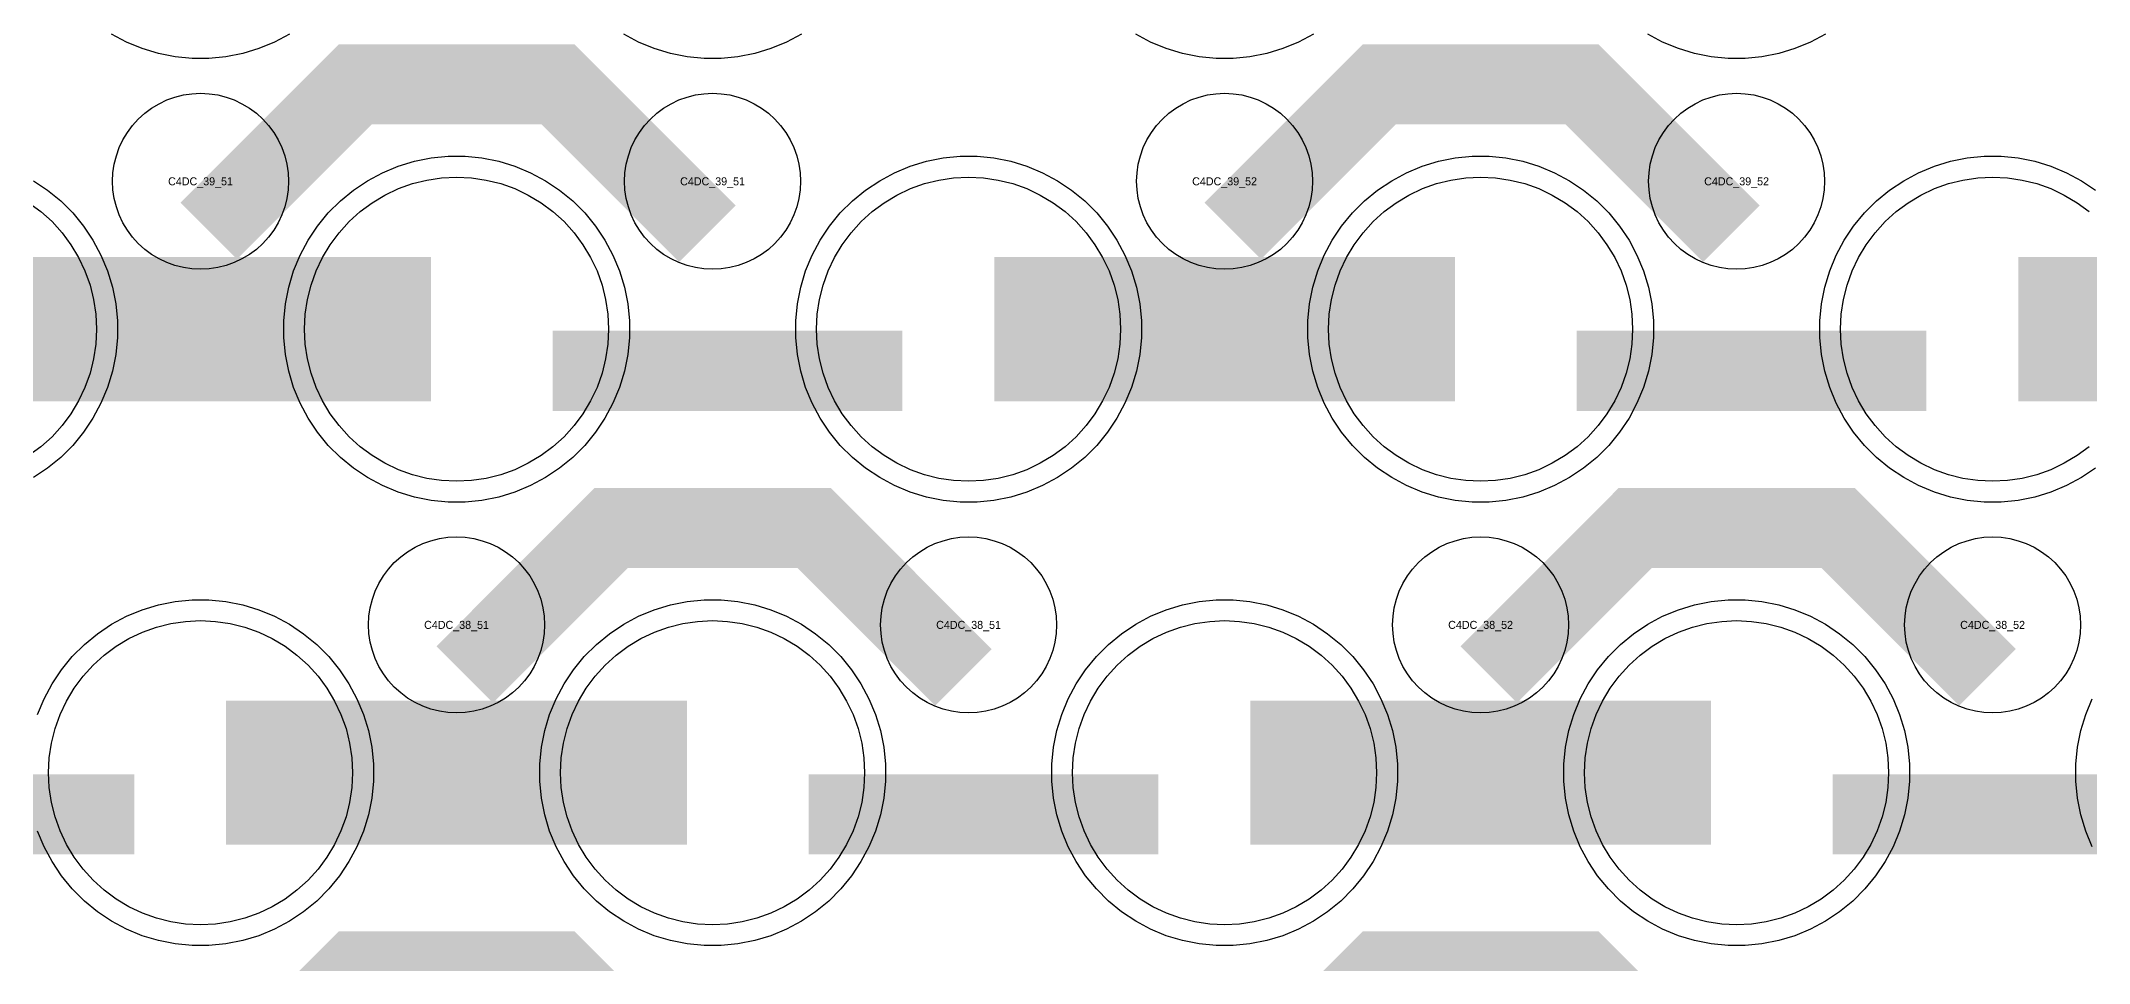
# Model space of a CAD drawing. Extents: x -11880 to 11880, y -14992 to 14992.
# Drawn here: x 4270 to 4910, y -9634 to -9346 of the extents above; entities that cross this region are included whole.
import ezdxf
from ezdxf.enums import TextEntityAlignment as Align

# ---------------------------------------------------------------- set-up
doc = ezdxf.new("R2010")
doc.units = 0
doc.header["$MEASUREMENT"] = 0
for name, color, linetype in [('GDS_775_DT_237', 138, 'CONTINUOUS'), ('RDL1_FS', 34, 'CONTINUOUS'), ('RDL_BS', 160, 'CONTINUOUS')]:
    doc.layers.add(name, color=color, linetype=linetype)

msp = doc.modelspace()

# ---------------------------------------------------------------- linework, layer by layer
at = {"layer": 'RDL1_FS'}
for points in [[(4400, -9483.074), (4395.343, -9482.845), (4390.732, -9482.161), (4386.209, -9481.029), (4381.819, -9479.457), (4377.605, -9477.465), (4373.605, -9475.067), (4369.86, -9472.289), (4366.406, -9469.159), (4363.276, -9465.705), (4360.498, -9461.96), (4358.1, -9457.96), (4356.108, -9453.746), (4354.536, -9449.356), (4353.404, -9444.833), (4352.72, -9440.222), (4352.491, -9435.565), (4352.72, -9430.908), (4353.404, -9426.297), (4354.536, -9421.774), (4356.108, -9417.384), (4358.1, -9413.17), (4360.498, -9409.17), (4363.276, -9405.425), (4366.406, -9401.971), (4369.86, -9398.841), (4373.605, -9396.063), (4377.605, -9393.665), (4381.819, -9391.673), (4386.209, -9390.101), (4390.732, -9388.969), (4395.343, -9388.285), (4400, -9388.056), (4404.657, -9388.285), (4409.268, -9388.969), (4413.791, -9390.101), (4418.181, -9391.673), (4422.395, -9393.665), (4426.395, -9396.063), (4430.14, -9398.841), (4433.594, -9401.971), (4436.724, -9405.425), (4439.502, -9409.17), (4441.9, -9413.17), (4443.892, -9417.384), (4445.464, -9421.774), (4446.596, -9426.297), (4447.28, -9430.908), (4447.509, -9435.565), (4447.28, -9440.222), (4446.596, -9444.833), (4445.464, -9449.356), (4443.892, -9453.746), (4441.9, -9457.96), (4439.502, -9461.96), (4436.724, -9465.705), (4433.594, -9469.159), (4430.14, -9472.289), (4426.395, -9475.067), (4422.395, -9477.465), (4418.181, -9479.457), (4413.791, -9481.029), (4409.268, -9482.161), (4404.657, -9482.845)], [(4560, -9483.074), (4555.343, -9482.845), (4550.732, -9482.161), (4546.209, -9481.029), (4541.819, -9479.457), (4537.605, -9477.465), (4533.605, -9475.067), (4529.86, -9472.289), (4526.406, -9469.159), (4523.276, -9465.705), (4520.498, -9461.96), (4518.1, -9457.96), (4516.108, -9453.746), (4514.536, -9449.356), (4513.404, -9444.833), (4512.72, -9440.222), (4512.491, -9435.565), (4512.72, -9430.908), (4513.404, -9426.297), (4514.536, -9421.774), (4516.108, -9417.384), (4518.1, -9413.17), (4520.498, -9409.17), (4523.276, -9405.425), (4526.406, -9401.971), (4529.86, -9398.841), (4533.605, -9396.063), (4537.605, -9393.665), (4541.819, -9391.673), (4546.209, -9390.101), (4550.732, -9388.969), (4555.343, -9388.285), (4560, -9388.056), (4564.657, -9388.285), (4569.268, -9388.969), (4573.791, -9390.101), (4578.181, -9391.673), (4582.395, -9393.665), (4586.395, -9396.063), (4590.14, -9398.841), (4593.594, -9401.971), (4596.724, -9405.425), (4599.502, -9409.17), (4601.9, -9413.17), (4603.892, -9417.384), (4605.464, -9421.774), (4606.596, -9426.297), (4607.28, -9430.908), (4607.509, -9435.565), (4607.28, -9440.222), (4606.596, -9444.833), (4605.464, -9449.356), (4603.892, -9453.746), (4601.9, -9457.96), (4599.502, -9461.96), (4596.724, -9465.705), (4593.594, -9469.159), (4590.14, -9472.289), (4586.395, -9475.067), (4582.395, -9477.465), (4578.181, -9479.457), (4573.791, -9481.029), (4569.268, -9482.161), (4564.657, -9482.845)], [(4720, -9483.074), (4715.343, -9482.845), (4710.732, -9482.161), (4706.209, -9481.029), (4701.819, -9479.457), (4697.605, -9477.465), (4693.605, -9475.067), (4689.86, -9472.289), (4686.406, -9469.159), (4683.276, -9465.705), (4680.498, -9461.96), (4678.1, -9457.96), (4676.108, -9453.746), (4674.536, -9449.356), (4673.404, -9444.833), (4672.72, -9440.222), (4672.491, -9435.565), (4672.72, -9430.908), (4673.404, -9426.297), (4674.536, -9421.774), (4676.108, -9417.384), (4678.1, -9413.17), (4680.498, -9409.17), (4683.276, -9405.425), (4686.406, -9401.971), (4689.86, -9398.841), (4693.605, -9396.063), (4697.605, -9393.665), (4701.819, -9391.673), (4706.209, -9390.101), (4710.732, -9388.969), (4715.343, -9388.285), (4720, -9388.056), (4724.657, -9388.285), (4729.268, -9388.969), (4733.791, -9390.101), (4738.181, -9391.673), (4742.395, -9393.665), (4746.395, -9396.063), (4750.14, -9398.841), (4753.594, -9401.971), (4756.724, -9405.425), (4759.502, -9409.17), (4761.9, -9413.17), (4763.892, -9417.384), (4765.464, -9421.774), (4766.596, -9426.297), (4767.28, -9430.908), (4767.509, -9435.565), (4767.28, -9440.222), (4766.596, -9444.833), (4765.464, -9449.356), (4763.892, -9453.746), (4761.9, -9457.96), (4759.502, -9461.96), (4756.724, -9465.705), (4753.594, -9469.159), (4750.14, -9472.289), (4746.395, -9475.067), (4742.395, -9477.465), (4738.181, -9479.457), (4733.791, -9481.029), (4729.268, -9482.161), (4724.657, -9482.845)]]:
    msp.add_lwpolyline(points, close=True, dxfattribs=at)
for points in [[(4910.14, -9472.289), (4906.395, -9475.067), (4902.395, -9477.465), (4898.181, -9479.457), (4893.791, -9481.029), (4889.268, -9482.161), (4884.657, -9482.845), (4880, -9483.074), (4875.343, -9482.845), (4870.732, -9482.161), (4866.209, -9481.029), (4861.819, -9479.457), (4857.605, -9477.465), (4853.605, -9475.067), (4849.86, -9472.289), (4846.406, -9469.159), (4843.276, -9465.705), (4840.498, -9461.96), (4838.1, -9457.96), (4836.108, -9453.746), (4834.536, -9449.356), (4833.404, -9444.833), (4832.72, -9440.222), (4832.491, -9435.565), (4832.72, -9430.908), (4833.404, -9426.297), (4834.536, -9421.774), (4836.108, -9417.384), (4838.1, -9413.17), (4840.498, -9409.17), (4843.276, -9405.425), (4846.406, -9401.971), (4849.86, -9398.841), (4853.605, -9396.063), (4857.605, -9393.665), (4861.819, -9391.673), (4866.209, -9390.101), (4870.732, -9388.969), (4875.343, -9388.285), (4880, -9388.056), (4884.657, -9388.285), (4889.268, -9388.969), (4893.791, -9390.101), (4898.181, -9391.673), (4902.395, -9393.665), (4906.395, -9396.063), (4910.14, -9398.841)], [(4266.395, -9396.063), (4270.14, -9398.841), (4273.594, -9401.971), (4276.724, -9405.425), (4279.502, -9409.17), (4281.9, -9413.17), (4283.892, -9417.384), (4285.464, -9421.774), (4286.596, -9426.297), (4287.28, -9430.908), (4287.509, -9435.565), (4287.28, -9440.222), (4286.596, -9444.833), (4285.464, -9449.356), (4283.892, -9453.746), (4281.9, -9457.96), (4279.502, -9461.96), (4276.724, -9465.705), (4273.594, -9469.159), (4270.14, -9472.289), (4266.395, -9475.067)]]:
    msp.add_lwpolyline(points, dxfattribs=at)
for points in [[(4248.002, -9435.565, 45, 45, 0), (4320.002, -9435.565, 45, 45, 0)], [(4320.002, -9435.565, 45, 45, 0), (4392.002, -9435.565, 45, 45, 0)], [(4568.002, -9435.565, 45, 45, 0), (4640.002, -9435.565, 45, 45, 0)], [(4640.002, -9435.565, 45, 45, 0), (4712.002, -9435.565, 45, 45, 0)], [(4888.002, -9435.565, 45, 45, 0), (4960.002, -9435.565, 45, 45, 0)]]:
    msp.add_lwpolyline(points, format="xyseb", dxfattribs=at)
at = {"layer": 'RDL1_FS', "color": 241, "true_color": 0xf7abae}
for points in [[(4320, -9621.639), (4315.343, -9621.41), (4310.732, -9620.726), (4306.209, -9619.594), (4301.819, -9618.022), (4297.605, -9616.03), (4293.605, -9613.632), (4289.86, -9610.854), (4286.406, -9607.724), (4283.276, -9604.27), (4280.498, -9600.525), (4278.1, -9596.525), (4276.108, -9592.311), (4274.536, -9587.921), (4273.404, -9583.398), (4272.72, -9578.787), (4272.491, -9574.13), (4272.72, -9569.473), (4273.404, -9564.862), (4274.536, -9560.339), (4276.108, -9555.949), (4278.1, -9551.735), (4280.498, -9547.735), (4283.276, -9543.99), (4286.406, -9540.536), (4289.86, -9537.406), (4293.605, -9534.628), (4297.605, -9532.23), (4301.819, -9530.238), (4306.209, -9528.666), (4310.732, -9527.534), (4315.343, -9526.85), (4320, -9526.621), (4324.657, -9526.85), (4329.268, -9527.534), (4333.791, -9528.666), (4338.181, -9530.238), (4342.395, -9532.23), (4346.395, -9534.628), (4350.14, -9537.406), (4353.594, -9540.536), (4356.724, -9543.99), (4359.502, -9547.735), (4361.9, -9551.735), (4363.892, -9555.949), (4365.464, -9560.339), (4366.596, -9564.862), (4367.28, -9569.473), (4367.509, -9574.13), (4367.28, -9578.787), (4366.596, -9583.398), (4365.464, -9587.921), (4363.892, -9592.311), (4361.9, -9596.525), (4359.502, -9600.525), (4356.724, -9604.27), (4353.594, -9607.724), (4350.14, -9610.854), (4346.395, -9613.632), (4342.395, -9616.03), (4338.181, -9618.022), (4333.791, -9619.594), (4329.268, -9620.726), (4324.657, -9621.41)], [(4480, -9621.639), (4475.343, -9621.41), (4470.732, -9620.726), (4466.209, -9619.594), (4461.819, -9618.022), (4457.605, -9616.03), (4453.605, -9613.632), (4449.86, -9610.854), (4446.406, -9607.724), (4443.276, -9604.27), (4440.498, -9600.525), (4438.1, -9596.525), (4436.108, -9592.311), (4434.536, -9587.921), (4433.404, -9583.398), (4432.72, -9578.787), (4432.491, -9574.13), (4432.72, -9569.473), (4433.404, -9564.862), (4434.536, -9560.339), (4436.108, -9555.949), (4438.1, -9551.735), (4440.498, -9547.735), (4443.276, -9543.99), (4446.406, -9540.536), (4449.86, -9537.406), (4453.605, -9534.628), (4457.605, -9532.23), (4461.819, -9530.238), (4466.209, -9528.666), (4470.732, -9527.534), (4475.343, -9526.85), (4480, -9526.621), (4484.657, -9526.85), (4489.268, -9527.534), (4493.791, -9528.666), (4498.181, -9530.238), (4502.395, -9532.23), (4506.395, -9534.628), (4510.14, -9537.406), (4513.594, -9540.536), (4516.724, -9543.99), (4519.502, -9547.735), (4521.9, -9551.735), (4523.892, -9555.949), (4525.464, -9560.339), (4526.596, -9564.862), (4527.28, -9569.473), (4527.509, -9574.13), (4527.28, -9578.787), (4526.596, -9583.398), (4525.464, -9587.921), (4523.892, -9592.311), (4521.9, -9596.525), (4519.502, -9600.525), (4516.724, -9604.27), (4513.594, -9607.724), (4510.14, -9610.854), (4506.395, -9613.632), (4502.395, -9616.03), (4498.181, -9618.022), (4493.791, -9619.594), (4489.268, -9620.726), (4484.657, -9621.41)], [(4640, -9621.639), (4635.343, -9621.41), (4630.732, -9620.726), (4626.209, -9619.594), (4621.819, -9618.022), (4617.605, -9616.03), (4613.605, -9613.632), (4609.86, -9610.854), (4606.406, -9607.724), (4603.276, -9604.27), (4600.498, -9600.525), (4598.1, -9596.525), (4596.108, -9592.311), (4594.536, -9587.921), (4593.404, -9583.398), (4592.72, -9578.787), (4592.491, -9574.13), (4592.72, -9569.473), (4593.404, -9564.862), (4594.536, -9560.339), (4596.108, -9555.949), (4598.1, -9551.735), (4600.498, -9547.735), (4603.276, -9543.99), (4606.406, -9540.536), (4609.86, -9537.406), (4613.605, -9534.628), (4617.605, -9532.23), (4621.819, -9530.238), (4626.209, -9528.666), (4630.732, -9527.534), (4635.343, -9526.85), (4640, -9526.621), (4644.657, -9526.85), (4649.268, -9527.534), (4653.791, -9528.666), (4658.181, -9530.238), (4662.395, -9532.23), (4666.395, -9534.628), (4670.14, -9537.406), (4673.594, -9540.536), (4676.724, -9543.99), (4679.502, -9547.735), (4681.9, -9551.735), (4683.892, -9555.949), (4685.464, -9560.339), (4686.596, -9564.862), (4687.28, -9569.473), (4687.509, -9574.13), (4687.28, -9578.787), (4686.596, -9583.398), (4685.464, -9587.921), (4683.892, -9592.311), (4681.9, -9596.525), (4679.502, -9600.525), (4676.724, -9604.27), (4673.594, -9607.724), (4670.14, -9610.854), (4666.395, -9613.632), (4662.395, -9616.03), (4658.181, -9618.022), (4653.791, -9619.594), (4649.268, -9620.726), (4644.657, -9621.41)], [(4800, -9621.639), (4795.343, -9621.41), (4790.732, -9620.726), (4786.209, -9619.594), (4781.819, -9618.022), (4777.605, -9616.03), (4773.605, -9613.632), (4769.86, -9610.854), (4766.406, -9607.724), (4763.276, -9604.27), (4760.498, -9600.525), (4758.1, -9596.525), (4756.108, -9592.311), (4754.536, -9587.921), (4753.404, -9583.398), (4752.72, -9578.787), (4752.491, -9574.13), (4752.72, -9569.473), (4753.404, -9564.862), (4754.536, -9560.339), (4756.108, -9555.949), (4758.1, -9551.735), (4760.498, -9547.735), (4763.276, -9543.99), (4766.406, -9540.536), (4769.86, -9537.406), (4773.605, -9534.628), (4777.605, -9532.23), (4781.819, -9530.238), (4786.209, -9528.666), (4790.732, -9527.534), (4795.343, -9526.85), (4800, -9526.621), (4804.657, -9526.85), (4809.268, -9527.534), (4813.791, -9528.666), (4818.181, -9530.238), (4822.395, -9532.23), (4826.395, -9534.628), (4830.14, -9537.406), (4833.594, -9540.536), (4836.724, -9543.99), (4839.502, -9547.735), (4841.9, -9551.735), (4843.892, -9555.949), (4845.464, -9560.339), (4846.596, -9564.862), (4847.28, -9569.473), (4847.509, -9574.13), (4847.28, -9578.787), (4846.596, -9583.398), (4845.464, -9587.921), (4843.892, -9592.311), (4841.9, -9596.525), (4839.502, -9600.525), (4836.724, -9604.27), (4833.594, -9607.724), (4830.14, -9610.854), (4826.395, -9613.632), (4822.395, -9616.03), (4818.181, -9618.022), (4813.791, -9619.594), (4809.268, -9620.726), (4804.657, -9621.41)]]:
    msp.add_lwpolyline(points, close=True, dxfattribs=at)
for points in [[(4328.002, -9574.13, 45, 45, 0), (4400.002, -9574.13, 45, 45, 0)], [(4400.002, -9574.13, 45, 45, 0), (4472.002, -9574.13, 45, 45, 0)], [(4648.002, -9574.13, 45, 45, 0), (4720.002, -9574.13, 45, 45, 0)], [(4720.002, -9574.13, 45, 45, 0), (4792.002, -9574.13, 45, 45, 0)]]:
    msp.add_lwpolyline(points, format="xyseb", dxfattribs=at)
at = {"layer": 'RDL_BS'}
for points in [[(4347.777, -9343.383), (4343.115, -9345.875), (4338.205, -9347.906), (4333.165, -9349.437), (4327.938, -9350.483), (4322.644, -9351), (4317.356, -9351), (4312.062, -9350.483), (4306.835, -9349.437), (4301.795, -9347.906), (4296.885, -9345.875), (4292.223, -9343.383)], [(4507.777, -9343.383), (4503.115, -9345.875), (4498.205, -9347.906), (4493.165, -9349.437), (4487.938, -9350.483), (4482.644, -9351), (4477.356, -9351), (4472.062, -9350.483), (4466.835, -9349.437), (4461.795, -9347.906), (4456.885, -9345.875), (4452.223, -9343.383)], [(4667.777, -9343.383), (4663.115, -9345.875), (4658.205, -9347.906), (4653.165, -9349.437), (4647.938, -9350.483), (4642.644, -9351), (4637.356, -9351), (4632.062, -9350.483), (4626.835, -9349.437), (4621.795, -9347.906), (4616.885, -9345.875), (4612.223, -9343.383)], [(4827.777, -9343.383), (4823.115, -9345.875), (4818.205, -9347.906), (4813.165, -9349.437), (4807.938, -9350.483), (4802.644, -9351), (4797.356, -9351), (4792.062, -9350.483), (4786.835, -9349.437), (4781.795, -9347.906), (4776.885, -9345.875), (4772.223, -9343.383)], [(4912.191, -9479.001), (4907.777, -9481.948), (4903.115, -9484.44), (4898.205, -9486.471), (4893.165, -9488.002), (4887.938, -9489.048), (4882.644, -9489.565), (4877.356, -9489.565), (4872.062, -9489.048), (4866.835, -9488.002), (4861.795, -9486.471), (4856.885, -9484.44), (4852.223, -9481.948), (4847.809, -9479.001), (4843.708, -9475.639), (4839.926, -9471.857), (4836.564, -9467.756), (4833.617, -9463.342), (4831.125, -9458.68), (4829.094, -9453.77), (4827.563, -9448.73), (4826.517, -9443.503), (4826, -9438.209), (4826, -9432.921), (4826.517, -9427.627), (4827.563, -9422.4), (4829.094, -9417.36), (4831.125, -9412.45), (4833.617, -9407.788), (4836.564, -9403.374), (4839.926, -9399.273), (4843.708, -9395.491), (4847.809, -9392.129), (4852.223, -9389.182), (4856.885, -9386.69), (4861.795, -9384.659), (4866.835, -9383.128), (4872.062, -9382.082), (4877.356, -9381.565), (4882.644, -9381.565), (4887.938, -9382.082), (4893.165, -9383.128), (4898.205, -9384.659), (4903.115, -9386.69), (4907.777, -9389.182), (4912.191, -9392.129)], [(4267.777, -9389.182), (4272.191, -9392.129), (4276.292, -9395.491), (4280.074, -9399.273), (4283.436, -9403.374), (4286.383, -9407.788), (4288.875, -9412.45), (4290.906, -9417.36), (4292.437, -9422.4), (4293.483, -9427.627), (4294, -9432.921), (4294, -9438.209), (4293.483, -9443.503), (4292.437, -9448.73), (4290.906, -9453.77), (4288.875, -9458.68), (4286.383, -9463.342), (4283.436, -9467.756), (4280.074, -9471.857), (4276.292, -9475.639), (4272.191, -9479.001), (4267.777, -9481.948)]]:
    msp.add_lwpolyline(points, dxfattribs=at)
for points in [[(4322.562, -9404.879, 25, 25, 0), (4368.377, -9359.064, 25, 25, 0), (4401.93, -9359.064, 25, 25, 0)], [(4478.401, -9405.778, 25, 25, 0), (4431.687, -9359.064, 25, 25, 0), (4401.929, -9359.064, 25, 25, 0)], [(4642.562, -9404.879, 25, 25, 0), (4688.377, -9359.064, 25, 25, 0), (4721.93, -9359.064, 25, 25, 0)], [(4798.401, -9405.778, 25, 25, 0), (4751.687, -9359.064, 25, 25, 0), (4721.929, -9359.064, 25, 25, 0)], [(4430.016, -9448.578, 25, 25, 0), (4539.281, -9448.578, 25, 25, 0)], [(4750.016, -9448.578, 25, 25, 0), (4859.281, -9448.578, 25, 25, 0)], [(4402.562, -9543.444, 25, 25, 0), (4448.377, -9497.629, 25, 25, 0), (4481.93, -9497.629, 25, 25, 0)], [(4558.401, -9544.343, 25, 25, 0), (4511.687, -9497.629, 25, 25, 0), (4481.929, -9497.629, 25, 25, 0)], [(4722.562, -9543.444, 25, 25, 0), (4768.377, -9497.629, 25, 25, 0), (4801.93, -9497.629, 25, 25, 0)], [(4878.401, -9544.343, 25, 25, 0), (4831.687, -9497.629, 25, 25, 0), (4801.929, -9497.629, 25, 25, 0)], [(4322.562, -9682.009, 25, 25, 0), (4368.377, -9636.194, 25, 25, 0), (4401.93, -9636.194, 25, 25, 0)], [(4478.401, -9682.908, 25, 25, 0), (4431.687, -9636.194, 25, 25, 0), (4401.929, -9636.194, 25, 25, 0)], [(4642.562, -9682.009, 25, 25, 0), (4688.377, -9636.194, 25, 25, 0), (4721.93, -9636.194, 25, 25, 0)], [(4798.401, -9682.908, 25, 25, 0), (4751.687, -9636.194, 25, 25, 0), (4721.929, -9636.194, 25, 25, 0)]]:
    msp.add_lwpolyline(points, format="xyseb", dxfattribs=at)
for points in [[(4320, -9416.871), (4317.307, -9416.739), (4314.635, -9416.343), (4312.016, -9415.686), (4309.481, -9414.779), (4307.044, -9413.627), (4304.72, -9412.234), (4302.557, -9410.631), (4300.558, -9408.819), (4298.746, -9406.82), (4297.143, -9404.657), (4295.75, -9402.333), (4294.598, -9399.896), (4293.691, -9397.361), (4293.034, -9394.742), (4292.638, -9392.07), (4292.506, -9389.377), (4292.638, -9386.684), (4293.034, -9384.012), (4293.691, -9381.393), (4294.598, -9378.858), (4295.75, -9376.421), (4297.143, -9374.097), (4298.746, -9371.934), (4300.558, -9369.935), (4302.557, -9368.123), (4304.72, -9366.52), (4307.044, -9365.127), (4309.481, -9363.975), (4312.016, -9363.068), (4314.635, -9362.411), (4317.307, -9362.015), (4320, -9361.883), (4322.693, -9362.015), (4325.365, -9362.411), (4327.984, -9363.068), (4330.519, -9363.975), (4332.956, -9365.127), (4335.28, -9366.52), (4337.443, -9368.123), (4339.442, -9369.935), (4341.254, -9371.934), (4342.857, -9374.097), (4344.25, -9376.421), (4345.402, -9378.858), (4346.309, -9381.393), (4346.966, -9384.012), (4347.362, -9386.684), (4347.494, -9389.377), (4347.362, -9392.07), (4346.966, -9394.742), (4346.309, -9397.361), (4345.402, -9399.896), (4344.25, -9402.333), (4342.857, -9404.657), (4341.254, -9406.82), (4339.442, -9408.819), (4337.443, -9410.631), (4335.28, -9412.234), (4332.956, -9413.627), (4330.519, -9414.779), (4327.984, -9415.686), (4325.365, -9416.343), (4322.693, -9416.739)], [(4480, -9416.871), (4477.307, -9416.739), (4474.635, -9416.343), (4472.016, -9415.686), (4469.481, -9414.779), (4467.044, -9413.627), (4464.72, -9412.234), (4462.557, -9410.631), (4460.558, -9408.819), (4458.746, -9406.82), (4457.143, -9404.657), (4455.75, -9402.333), (4454.598, -9399.896), (4453.691, -9397.361), (4453.034, -9394.742), (4452.638, -9392.07), (4452.506, -9389.377), (4452.638, -9386.684), (4453.034, -9384.012), (4453.691, -9381.393), (4454.598, -9378.858), (4455.75, -9376.421), (4457.143, -9374.097), (4458.746, -9371.934), (4460.558, -9369.935), (4462.557, -9368.123), (4464.72, -9366.52), (4467.044, -9365.127), (4469.481, -9363.975), (4472.016, -9363.068), (4474.635, -9362.411), (4477.307, -9362.015), (4480, -9361.883), (4482.693, -9362.015), (4485.365, -9362.411), (4487.984, -9363.068), (4490.519, -9363.975), (4492.956, -9365.127), (4495.28, -9366.52), (4497.443, -9368.123), (4499.442, -9369.935), (4501.254, -9371.934), (4502.857, -9374.097), (4504.25, -9376.421), (4505.402, -9378.858), (4506.309, -9381.393), (4506.966, -9384.012), (4507.362, -9386.684), (4507.494, -9389.377), (4507.362, -9392.07), (4506.966, -9394.742), (4506.309, -9397.361), (4505.402, -9399.896), (4504.25, -9402.333), (4502.857, -9404.657), (4501.254, -9406.82), (4499.442, -9408.819), (4497.443, -9410.631), (4495.28, -9412.234), (4492.956, -9413.627), (4490.519, -9414.779), (4487.984, -9415.686), (4485.365, -9416.343), (4482.693, -9416.739)], [(4640, -9416.871), (4637.307, -9416.739), (4634.635, -9416.343), (4632.016, -9415.686), (4629.481, -9414.779), (4627.044, -9413.627), (4624.72, -9412.234), (4622.557, -9410.631), (4620.558, -9408.819), (4618.746, -9406.82), (4617.143, -9404.657), (4615.75, -9402.333), (4614.598, -9399.896), (4613.691, -9397.361), (4613.034, -9394.742), (4612.638, -9392.07), (4612.506, -9389.377), (4612.638, -9386.684), (4613.034, -9384.012), (4613.691, -9381.393), (4614.598, -9378.858), (4615.75, -9376.421), (4617.143, -9374.097), (4618.746, -9371.934), (4620.558, -9369.935), (4622.557, -9368.123), (4624.72, -9366.52), (4627.044, -9365.127), (4629.481, -9363.975), (4632.016, -9363.068), (4634.635, -9362.411), (4637.307, -9362.015), (4640, -9361.883), (4642.693, -9362.015), (4645.365, -9362.411), (4647.984, -9363.068), (4650.519, -9363.975), (4652.956, -9365.127), (4655.28, -9366.52), (4657.443, -9368.123), (4659.442, -9369.935), (4661.254, -9371.934), (4662.857, -9374.097), (4664.25, -9376.421), (4665.402, -9378.858), (4666.309, -9381.393), (4666.966, -9384.012), (4667.362, -9386.684), (4667.494, -9389.377), (4667.362, -9392.07), (4666.966, -9394.742), (4666.309, -9397.361), (4665.402, -9399.896), (4664.25, -9402.333), (4662.857, -9404.657), (4661.254, -9406.82), (4659.442, -9408.819), (4657.443, -9410.631), (4655.28, -9412.234), (4652.956, -9413.627), (4650.519, -9414.779), (4647.984, -9415.686), (4645.365, -9416.343), (4642.693, -9416.739)], [(4800, -9416.871), (4797.307, -9416.739), (4794.635, -9416.343), (4792.016, -9415.686), (4789.481, -9414.779), (4787.044, -9413.627), (4784.72, -9412.234), (4782.557, -9410.631), (4780.558, -9408.819), (4778.746, -9406.82), (4777.143, -9404.657), (4775.75, -9402.333), (4774.598, -9399.896), (4773.691, -9397.361), (4773.034, -9394.742), (4772.638, -9392.07), (4772.506, -9389.377), (4772.638, -9386.684), (4773.034, -9384.012), (4773.691, -9381.393), (4774.598, -9378.858), (4775.75, -9376.421), (4777.143, -9374.097), (4778.746, -9371.934), (4780.558, -9369.935), (4782.557, -9368.123), (4784.72, -9366.52), (4787.044, -9365.127), (4789.481, -9363.975), (4792.016, -9363.068), (4794.635, -9362.411), (4797.307, -9362.015), (4800, -9361.883), (4802.693, -9362.015), (4805.365, -9362.411), (4807.984, -9363.068), (4810.519, -9363.975), (4812.956, -9365.127), (4815.28, -9366.52), (4817.443, -9368.123), (4819.442, -9369.935), (4821.254, -9371.934), (4822.857, -9374.097), (4824.25, -9376.421), (4825.402, -9378.858), (4826.309, -9381.393), (4826.966, -9384.012), (4827.362, -9386.684), (4827.494, -9389.377), (4827.362, -9392.07), (4826.966, -9394.742), (4826.309, -9397.361), (4825.402, -9399.896), (4824.25, -9402.333), (4822.857, -9404.657), (4821.254, -9406.82), (4819.442, -9408.819), (4817.443, -9410.631), (4815.28, -9412.234), (4812.956, -9413.627), (4810.519, -9414.779), (4807.984, -9415.686), (4805.365, -9416.343), (4802.693, -9416.739)], [(4397.356, -9489.565), (4392.062, -9489.048), (4386.835, -9488.002), (4381.795, -9486.471), (4376.885, -9484.44), (4372.223, -9481.948), (4367.809, -9479.001), (4363.708, -9475.639), (4359.926, -9471.857), (4356.564, -9467.756), (4353.617, -9463.342), (4351.125, -9458.68), (4349.094, -9453.77), (4347.563, -9448.73), (4346.517, -9443.503), (4346, -9438.209), (4346, -9432.921), (4346.517, -9427.627), (4347.563, -9422.4), (4349.094, -9417.36), (4351.125, -9412.45), (4353.617, -9407.788), (4356.564, -9403.374), (4359.926, -9399.273), (4363.708, -9395.491), (4367.809, -9392.129), (4372.223, -9389.182), (4376.885, -9386.69), (4381.795, -9384.659), (4386.835, -9383.128), (4392.062, -9382.082), (4397.356, -9381.565), (4402.644, -9381.565), (4407.938, -9382.082), (4413.165, -9383.128), (4418.205, -9384.659), (4423.115, -9386.69), (4427.777, -9389.182), (4432.191, -9392.129), (4436.292, -9395.491), (4440.074, -9399.273), (4443.436, -9403.374), (4446.383, -9407.788), (4448.875, -9412.45), (4450.906, -9417.36), (4452.437, -9422.4), (4453.483, -9427.627), (4454, -9432.921), (4454, -9438.209), (4453.483, -9443.503), (4452.437, -9448.73), (4450.906, -9453.77), (4448.875, -9458.68), (4446.383, -9463.342), (4443.436, -9467.756), (4440.074, -9471.857), (4436.292, -9475.639), (4432.191, -9479.001), (4427.777, -9481.948), (4423.115, -9484.44), (4418.205, -9486.471), (4413.165, -9488.002), (4407.938, -9489.048), (4402.644, -9489.565)], [(4557.356, -9489.565), (4552.062, -9489.048), (4546.835, -9488.002), (4541.795, -9486.471), (4536.885, -9484.44), (4532.223, -9481.948), (4527.809, -9479.001), (4523.708, -9475.639), (4519.926, -9471.857), (4516.564, -9467.756), (4513.617, -9463.342), (4511.125, -9458.68), (4509.094, -9453.77), (4507.563, -9448.73), (4506.517, -9443.503), (4506, -9438.209), (4506, -9432.921), (4506.517, -9427.627), (4507.563, -9422.4), (4509.094, -9417.36), (4511.125, -9412.45), (4513.617, -9407.788), (4516.564, -9403.374), (4519.926, -9399.273), (4523.708, -9395.491), (4527.809, -9392.129), (4532.223, -9389.182), (4536.885, -9386.69), (4541.795, -9384.659), (4546.835, -9383.128), (4552.062, -9382.082), (4557.356, -9381.565), (4562.644, -9381.565), (4567.938, -9382.082), (4573.165, -9383.128), (4578.205, -9384.659), (4583.115, -9386.69), (4587.777, -9389.182), (4592.191, -9392.129), (4596.292, -9395.491), (4600.074, -9399.273), (4603.436, -9403.374), (4606.383, -9407.788), (4608.875, -9412.45), (4610.906, -9417.36), (4612.437, -9422.4), (4613.483, -9427.627), (4614, -9432.921), (4614, -9438.209), (4613.483, -9443.503), (4612.437, -9448.73), (4610.906, -9453.77), (4608.875, -9458.68), (4606.383, -9463.342), (4603.436, -9467.756), (4600.074, -9471.857), (4596.292, -9475.639), (4592.191, -9479.001), (4587.777, -9481.948), (4583.115, -9484.44), (4578.205, -9486.471), (4573.165, -9488.002), (4567.938, -9489.048), (4562.644, -9489.565)], [(4717.356, -9489.565), (4712.062, -9489.048), (4706.835, -9488.002), (4701.795, -9486.471), (4696.885, -9484.44), (4692.223, -9481.948), (4687.809, -9479.001), (4683.708, -9475.639), (4679.926, -9471.857), (4676.564, -9467.756), (4673.617, -9463.342), (4671.125, -9458.68), (4669.094, -9453.77), (4667.563, -9448.73), (4666.517, -9443.503), (4666, -9438.209), (4666, -9432.921), (4666.517, -9427.627), (4667.563, -9422.4), (4669.094, -9417.36), (4671.125, -9412.45), (4673.617, -9407.788), (4676.564, -9403.374), (4679.926, -9399.273), (4683.708, -9395.491), (4687.809, -9392.129), (4692.223, -9389.182), (4696.885, -9386.69), (4701.795, -9384.659), (4706.835, -9383.128), (4712.062, -9382.082), (4717.356, -9381.565), (4722.644, -9381.565), (4727.938, -9382.082), (4733.165, -9383.128), (4738.205, -9384.659), (4743.115, -9386.69), (4747.777, -9389.182), (4752.191, -9392.129), (4756.292, -9395.491), (4760.074, -9399.273), (4763.436, -9403.374), (4766.383, -9407.788), (4768.875, -9412.45), (4770.906, -9417.36), (4772.437, -9422.4), (4773.483, -9427.627), (4774, -9432.921), (4774, -9438.209), (4773.483, -9443.503), (4772.437, -9448.73), (4770.906, -9453.77), (4768.875, -9458.68), (4766.383, -9463.342), (4763.436, -9467.756), (4760.074, -9471.857), (4756.292, -9475.639), (4752.191, -9479.001), (4747.777, -9481.948), (4743.115, -9484.44), (4738.205, -9486.471), (4733.165, -9488.002), (4727.938, -9489.048), (4722.644, -9489.565)], [(4400, -9555.436), (4397.307, -9555.304), (4394.635, -9554.908), (4392.016, -9554.251), (4389.481, -9553.344), (4387.044, -9552.192), (4384.72, -9550.799), (4382.557, -9549.196), (4380.558, -9547.384), (4378.746, -9545.385), (4377.143, -9543.222), (4375.75, -9540.898), (4374.598, -9538.461), (4373.691, -9535.926), (4373.034, -9533.307), (4372.638, -9530.635), (4372.506, -9527.942), (4372.638, -9525.249), (4373.034, -9522.577), (4373.691, -9519.958), (4374.598, -9517.423), (4375.75, -9514.986), (4377.143, -9512.662), (4378.746, -9510.499), (4380.558, -9508.5), (4382.557, -9506.688), (4384.72, -9505.085), (4387.044, -9503.692), (4389.481, -9502.54), (4392.016, -9501.633), (4394.635, -9500.976), (4397.307, -9500.58), (4400, -9500.448), (4402.693, -9500.58), (4405.365, -9500.976), (4407.984, -9501.633), (4410.519, -9502.54), (4412.956, -9503.692), (4415.28, -9505.085), (4417.443, -9506.688), (4419.442, -9508.5), (4421.254, -9510.499), (4422.857, -9512.662), (4424.25, -9514.986), (4425.402, -9517.423), (4426.309, -9519.958), (4426.966, -9522.577), (4427.362, -9525.249), (4427.494, -9527.942), (4427.362, -9530.635), (4426.966, -9533.307), (4426.309, -9535.926), (4425.402, -9538.461), (4424.25, -9540.898), (4422.857, -9543.222), (4421.254, -9545.385), (4419.442, -9547.384), (4417.443, -9549.196), (4415.28, -9550.799), (4412.956, -9552.192), (4410.519, -9553.344), (4407.984, -9554.251), (4405.365, -9554.908), (4402.693, -9555.304)], [(4560, -9555.436), (4557.307, -9555.304), (4554.635, -9554.908), (4552.016, -9554.251), (4549.481, -9553.344), (4547.044, -9552.192), (4544.72, -9550.799), (4542.557, -9549.196), (4540.558, -9547.384), (4538.746, -9545.385), (4537.143, -9543.222), (4535.75, -9540.898), (4534.598, -9538.461), (4533.691, -9535.926), (4533.034, -9533.307), (4532.638, -9530.635), (4532.506, -9527.942), (4532.638, -9525.249), (4533.034, -9522.577), (4533.691, -9519.958), (4534.598, -9517.423), (4535.75, -9514.986), (4537.143, -9512.662), (4538.746, -9510.499), (4540.558, -9508.5), (4542.557, -9506.688), (4544.72, -9505.085), (4547.044, -9503.692), (4549.481, -9502.54), (4552.016, -9501.633), (4554.635, -9500.976), (4557.307, -9500.58), (4560, -9500.448), (4562.693, -9500.58), (4565.365, -9500.976), (4567.984, -9501.633), (4570.519, -9502.54), (4572.956, -9503.692), (4575.28, -9505.085), (4577.443, -9506.688), (4579.442, -9508.5), (4581.254, -9510.499), (4582.857, -9512.662), (4584.25, -9514.986), (4585.402, -9517.423), (4586.309, -9519.958), (4586.966, -9522.577), (4587.362, -9525.249), (4587.494, -9527.942), (4587.362, -9530.635), (4586.966, -9533.307), (4586.309, -9535.926), (4585.402, -9538.461), (4584.25, -9540.898), (4582.857, -9543.222), (4581.254, -9545.385), (4579.442, -9547.384), (4577.443, -9549.196), (4575.28, -9550.799), (4572.956, -9552.192), (4570.519, -9553.344), (4567.984, -9554.251), (4565.365, -9554.908), (4562.693, -9555.304)], [(4720, -9555.436), (4717.307, -9555.304), (4714.635, -9554.908), (4712.016, -9554.251), (4709.481, -9553.344), (4707.044, -9552.192), (4704.72, -9550.799), (4702.557, -9549.196), (4700.558, -9547.384), (4698.746, -9545.385), (4697.143, -9543.222), (4695.75, -9540.898), (4694.598, -9538.461), (4693.691, -9535.926), (4693.034, -9533.307), (4692.638, -9530.635), (4692.506, -9527.942), (4692.638, -9525.249), (4693.034, -9522.577), (4693.691, -9519.958), (4694.598, -9517.423), (4695.75, -9514.986), (4697.143, -9512.662), (4698.746, -9510.499), (4700.558, -9508.5), (4702.557, -9506.688), (4704.72, -9505.085), (4707.044, -9503.692), (4709.481, -9502.54), (4712.016, -9501.633), (4714.635, -9500.976), (4717.307, -9500.58), (4720, -9500.448), (4722.693, -9500.58), (4725.365, -9500.976), (4727.984, -9501.633), (4730.519, -9502.54), (4732.956, -9503.692), (4735.28, -9505.085), (4737.443, -9506.688), (4739.442, -9508.5), (4741.254, -9510.499), (4742.857, -9512.662), (4744.25, -9514.986), (4745.402, -9517.423), (4746.309, -9519.958), (4746.966, -9522.577), (4747.362, -9525.249), (4747.494, -9527.942), (4747.362, -9530.635), (4746.966, -9533.307), (4746.309, -9535.926), (4745.402, -9538.461), (4744.25, -9540.898), (4742.857, -9543.222), (4741.254, -9545.385), (4739.442, -9547.384), (4737.443, -9549.196), (4735.28, -9550.799), (4732.956, -9552.192), (4730.519, -9553.344), (4727.984, -9554.251), (4725.365, -9554.908), (4722.693, -9555.304)], [(4880, -9555.436), (4877.307, -9555.304), (4874.635, -9554.908), (4872.016, -9554.251), (4869.481, -9553.344), (4867.044, -9552.192), (4864.72, -9550.799), (4862.557, -9549.196), (4860.558, -9547.384), (4858.746, -9545.385), (4857.143, -9543.222), (4855.75, -9540.898), (4854.598, -9538.461), (4853.691, -9535.926), (4853.034, -9533.307), (4852.638, -9530.635), (4852.506, -9527.942), (4852.638, -9525.249), (4853.034, -9522.577), (4853.691, -9519.958), (4854.598, -9517.423), (4855.75, -9514.986), (4857.143, -9512.662), (4858.746, -9510.499), (4860.558, -9508.5), (4862.557, -9506.688), (4864.72, -9505.085), (4867.044, -9503.692), (4869.481, -9502.54), (4872.016, -9501.633), (4874.635, -9500.976), (4877.307, -9500.58), (4880, -9500.448), (4882.693, -9500.58), (4885.365, -9500.976), (4887.984, -9501.633), (4890.519, -9502.54), (4892.956, -9503.692), (4895.28, -9505.085), (4897.443, -9506.688), (4899.442, -9508.5), (4901.254, -9510.499), (4902.857, -9512.662), (4904.25, -9514.986), (4905.402, -9517.423), (4906.309, -9519.958), (4906.966, -9522.577), (4907.362, -9525.249), (4907.494, -9527.942), (4907.362, -9530.635), (4906.966, -9533.307), (4906.309, -9535.926), (4905.402, -9538.461), (4904.25, -9540.898), (4902.857, -9543.222), (4901.254, -9545.385), (4899.442, -9547.384), (4897.443, -9549.196), (4895.28, -9550.799), (4892.956, -9552.192), (4890.519, -9553.344), (4887.984, -9554.251), (4885.365, -9554.908), (4882.693, -9555.304)]]:
    msp.add_lwpolyline(points, close=True, dxfattribs=at)
at = {"layer": 'RDL_BS', "color": 241, "true_color": 0xf7abae}
for points in [[(4269.094, -9555.925), (4271.125, -9551.015), (4273.617, -9546.353), (4276.564, -9541.939), (4279.926, -9537.838), (4283.708, -9534.056), (4287.809, -9530.694), (4292.223, -9527.747), (4296.885, -9525.255), (4301.795, -9523.224), (4306.835, -9521.693), (4312.062, -9520.647), (4317.356, -9520.13), (4322.644, -9520.13), (4327.938, -9520.647), (4333.165, -9521.693), (4338.205, -9523.224), (4343.115, -9525.255), (4347.777, -9527.747), (4352.191, -9530.694), (4356.292, -9534.056), (4360.074, -9537.838), (4363.436, -9541.939), (4366.383, -9546.353), (4368.875, -9551.015), (4370.906, -9555.925), (4372.437, -9560.965), (4373.483, -9566.192), (4374, -9571.486), (4374, -9576.774), (4373.483, -9582.068), (4372.437, -9587.295), (4370.906, -9592.335), (4368.875, -9597.245), (4366.383, -9601.907), (4363.436, -9606.321), (4360.074, -9610.422), (4356.292, -9614.204), (4352.191, -9617.566), (4347.777, -9620.513), (4343.115, -9623.005), (4338.205, -9625.036), (4333.165, -9626.567), (4327.938, -9627.613), (4322.644, -9628.13), (4317.356, -9628.13), (4312.062, -9627.613), (4306.835, -9626.567), (4301.795, -9625.036), (4296.885, -9623.005), (4292.223, -9620.513), (4287.809, -9617.566), (4283.708, -9614.204), (4279.926, -9610.422), (4276.564, -9606.321), (4273.617, -9601.907), (4271.125, -9597.245), (4269.094, -9592.335)], [(4911.125, -9597.245), (4909.094, -9592.335), (4907.563, -9587.295), (4906.517, -9582.068), (4906, -9576.774), (4906, -9571.486), (4906.517, -9566.192), (4907.563, -9560.965), (4909.094, -9555.925), (4911.125, -9551.015)]]:
    msp.add_lwpolyline(points, dxfattribs=at)
for points in [[(4477.356, -9628.13), (4472.062, -9627.613), (4466.835, -9626.567), (4461.795, -9625.036), (4456.885, -9623.005), (4452.223, -9620.513), (4447.809, -9617.566), (4443.708, -9614.204), (4439.926, -9610.422), (4436.564, -9606.321), (4433.617, -9601.907), (4431.125, -9597.245), (4429.094, -9592.335), (4427.563, -9587.295), (4426.517, -9582.068), (4426, -9576.774), (4426, -9571.486), (4426.517, -9566.192), (4427.563, -9560.965), (4429.094, -9555.925), (4431.125, -9551.015), (4433.617, -9546.353), (4436.564, -9541.939), (4439.926, -9537.838), (4443.708, -9534.056), (4447.809, -9530.694), (4452.223, -9527.747), (4456.885, -9525.255), (4461.795, -9523.224), (4466.835, -9521.693), (4472.062, -9520.647), (4477.356, -9520.13), (4482.644, -9520.13), (4487.938, -9520.647), (4493.165, -9521.693), (4498.205, -9523.224), (4503.115, -9525.255), (4507.777, -9527.747), (4512.191, -9530.694), (4516.292, -9534.056), (4520.074, -9537.838), (4523.436, -9541.939), (4526.383, -9546.353), (4528.875, -9551.015), (4530.906, -9555.925), (4532.437, -9560.965), (4533.483, -9566.192), (4534, -9571.486), (4534, -9576.774), (4533.483, -9582.068), (4532.437, -9587.295), (4530.906, -9592.335), (4528.875, -9597.245), (4526.383, -9601.907), (4523.436, -9606.321), (4520.074, -9610.422), (4516.292, -9614.204), (4512.191, -9617.566), (4507.777, -9620.513), (4503.115, -9623.005), (4498.205, -9625.036), (4493.165, -9626.567), (4487.938, -9627.613), (4482.644, -9628.13)], [(4637.356, -9628.13), (4632.062, -9627.613), (4626.835, -9626.567), (4621.795, -9625.036), (4616.885, -9623.005), (4612.223, -9620.513), (4607.809, -9617.566), (4603.708, -9614.204), (4599.926, -9610.422), (4596.564, -9606.321), (4593.617, -9601.907), (4591.125, -9597.245), (4589.094, -9592.335), (4587.563, -9587.295), (4586.517, -9582.068), (4586, -9576.774), (4586, -9571.486), (4586.517, -9566.192), (4587.563, -9560.965), (4589.094, -9555.925), (4591.125, -9551.015), (4593.617, -9546.353), (4596.564, -9541.939), (4599.926, -9537.838), (4603.708, -9534.056), (4607.809, -9530.694), (4612.223, -9527.747), (4616.885, -9525.255), (4621.795, -9523.224), (4626.835, -9521.693), (4632.062, -9520.647), (4637.356, -9520.13), (4642.644, -9520.13), (4647.938, -9520.647), (4653.165, -9521.693), (4658.205, -9523.224), (4663.115, -9525.255), (4667.777, -9527.747), (4672.191, -9530.694), (4676.292, -9534.056), (4680.074, -9537.838), (4683.436, -9541.939), (4686.383, -9546.353), (4688.875, -9551.015), (4690.906, -9555.925), (4692.437, -9560.965), (4693.483, -9566.192), (4694, -9571.486), (4694, -9576.774), (4693.483, -9582.068), (4692.437, -9587.295), (4690.906, -9592.335), (4688.875, -9597.245), (4686.383, -9601.907), (4683.436, -9606.321), (4680.074, -9610.422), (4676.292, -9614.204), (4672.191, -9617.566), (4667.777, -9620.513), (4663.115, -9623.005), (4658.205, -9625.036), (4653.165, -9626.567), (4647.938, -9627.613), (4642.644, -9628.13)], [(4797.356, -9628.13), (4792.062, -9627.613), (4786.835, -9626.567), (4781.795, -9625.036), (4776.885, -9623.005), (4772.223, -9620.513), (4767.809, -9617.566), (4763.708, -9614.204), (4759.926, -9610.422), (4756.564, -9606.321), (4753.617, -9601.907), (4751.125, -9597.245), (4749.094, -9592.335), (4747.563, -9587.295), (4746.517, -9582.068), (4746, -9576.774), (4746, -9571.486), (4746.517, -9566.192), (4747.563, -9560.965), (4749.094, -9555.925), (4751.125, -9551.015), (4753.617, -9546.353), (4756.564, -9541.939), (4759.926, -9537.838), (4763.708, -9534.056), (4767.809, -9530.694), (4772.223, -9527.747), (4776.885, -9525.255), (4781.795, -9523.224), (4786.835, -9521.693), (4792.062, -9520.647), (4797.356, -9520.13), (4802.644, -9520.13), (4807.938, -9520.647), (4813.165, -9521.693), (4818.205, -9523.224), (4823.115, -9525.255), (4827.777, -9527.747), (4832.191, -9530.694), (4836.292, -9534.056), (4840.074, -9537.838), (4843.436, -9541.939), (4846.383, -9546.353), (4848.875, -9551.015), (4850.906, -9555.925), (4852.437, -9560.965), (4853.483, -9566.192), (4854, -9571.486), (4854, -9576.774), (4853.483, -9582.068), (4852.437, -9587.295), (4850.906, -9592.335), (4848.875, -9597.245), (4846.383, -9601.907), (4843.436, -9606.321), (4840.074, -9610.422), (4836.292, -9614.204), (4832.191, -9617.566), (4827.777, -9620.513), (4823.115, -9623.005), (4818.205, -9625.036), (4813.165, -9626.567), (4807.938, -9627.613), (4802.644, -9628.13)]]:
    msp.add_lwpolyline(points, close=True, dxfattribs=at)
for points in [[(4190.016, -9587.143, 25, 25, 0), (4299.281, -9587.143, 25, 25, 0)], [(4510.016, -9587.143, 25, 25, 0), (4619.281, -9587.143, 25, 25, 0)], [(4830.016, -9587.143, 25, 25, 0), (4939.281, -9587.143, 25, 25, 0)]]:
    msp.add_lwpolyline(points, format="xyseb", dxfattribs=at)

# ---------------------------------------------------------------- texts
at = {"layer": 'GDS_775_DT_237'}
for s, p in [('C4DC_39_51', (4320, -9389.377)), ('C4DC_39_51', (4320, -9389.377)), ('C4DC_39_51', (4480, -9389.377)), ('C4DC_39_51', (4480, -9389.377)), ('C4DC_39_52', (4640, -9389.377)), ('C4DC_39_52', (4640, -9389.377)), ('C4DC_39_52', (4800, -9389.377)), ('C4DC_39_52', (4800, -9389.377)), ('C4DC_38_51', (4400, -9527.942)), ('C4DC_38_51', (4400, -9527.942)), ('C4DC_38_51', (4560, -9527.942)), ('C4DC_38_51', (4560, -9527.942)), ('C4DC_38_52', (4720, -9527.942)), ('C4DC_38_52', (4720, -9527.942)), ('C4DC_38_52', (4880, -9527.942)), ('C4DC_38_52', (4880, -9527.942))]:
    msp.add_text(s, height=2.5, dxfattribs=at).set_placement(p, align=Align.MIDDLE_CENTER)

doc.saveas('drawing.dxf')
